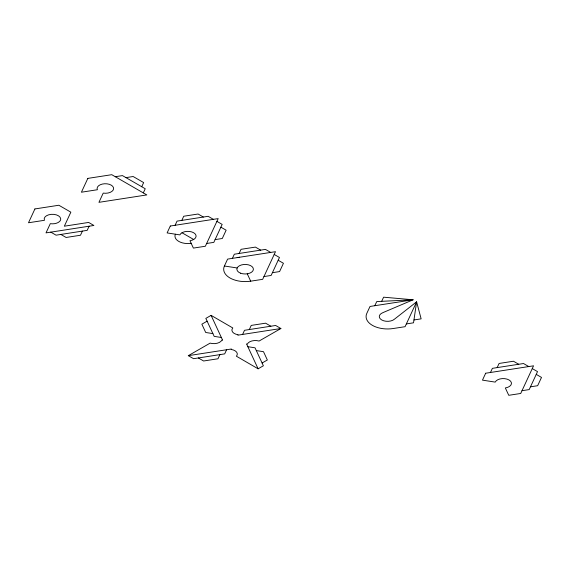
<?xml version="1.0" encoding="UTF-8"?>
<svg xmlns="http://www.w3.org/2000/svg" width="570" height="570" viewBox="0 0 570 570"><rect width="100%" height="100%" fill="white"/><g stroke="black" fill="none" stroke-linecap="round" stroke-linejoin="round"><path stroke-width="0.85" d="M82.401 231.099L80.477 235.246L66.113 237.469L60.855 234.434M89.112 226.212L87.189 230.358L56.067 235.175L50.808 232.14M141.731 186.725L143.654 182.585L133.145 176.515L125.963 177.626M143.312 192.895L145.236 188.748L122.457 175.603L115.275 176.707M175.104 225.271L177.028 221.124L208.143 216.308L213.401 219.343M181.816 220.383L183.739 216.237L198.096 214.014L203.355 217.049M224.409 266.005L227.615 259.094L275.488 251.684L262.663 279.329L250.693 281.174A21.46 12.39 0 0 1 233.451 279.599L231.634 278.837A21.46 12.39 0 0 1 224.409 266.005L237.156 267.971M232.403 258.353L234.327 254.206L265.442 249.389L270.7 252.424M237.191 257.612L239.585 257.241M239.115 253.465L241.039 249.318L255.403 247.095L260.654 250.13M219.899 354.626L217.975 358.772L203.611 360.995L198.353 357.96M226.611 349.738L224.687 353.885L193.565 358.694L188.307 355.666L210.123 343.133A8.258 4.767 0 0 0 221.851 340.112L222.635 340.233L211.092 315.36L205.834 318.395L214.17 336.364L221.352 337.469M242.599 334.433L244.523 330.294L275.638 325.477L280.896 328.512L259.079 341.045A8.258 4.767 0 0 0 247.352 344.059L246.568 343.938L258.117 368.811L263.376 365.776L255.032 347.814L247.85 346.703M249.311 329.553L251.235 325.406L265.591 323.183L270.85 326.218M374.811 305.719L376.734 301.573L413.115 299.791L383.047 312.574A8.258 4.767 0 0 0 381.708 319.948A8.258 4.767 0 0 0 394.476 319.171L416.62 301.815L421.137 318.851L413.955 319.962M381.679 301.331L383.603 297.184L413.115 299.791L370.023 306.453L366.816 313.365A21.46 12.39 0 0 0 374.041 326.204L375.858 326.966A21.46 12.39 0 0 0 393.101 328.541L405.07 326.688L416.62 301.815L413.535 322.812L406.353 323.924M490.464 372.488L492.387 368.341L523.509 363.525L528.768 366.56M497.175 367.6L499.099 363.453L513.463 361.23L518.721 364.266M207.117 321.159L201.858 324.195L205.706 332.488L212.888 333.6M262.093 363.012L267.344 359.983L263.497 351.69L256.315 350.579M215.104 239.607L222.286 238.495L226.133 230.202L220.882 227.166M206.646 243.483L213.821 242.371L222.165 224.402L216.906 221.367M272.41 272.688L279.585 271.577L283.44 263.283L278.181 260.248M263.946 276.564L271.128 275.453L279.464 257.483L274.206 254.448M280.896 328.512L237.811 335.174L238.018 334.725A8.258 4.767 0 0 1 232.795 327.957L211.092 315.36M188.307 355.666L231.399 348.997L231.185 349.446A8.258 4.767 0 0 1 236.408 356.221L258.117 368.811M530.471 386.823L537.653 385.712L541.5 377.418L536.242 374.383M522.006 390.699L529.188 389.588L537.524 371.619L532.266 368.583M181.994 232.752L193.679 239.5M247.273 273.814L250.693 281.174M191.171 243.305A12.875 7.431 0 0 1 175.396 234.206M34.913 208.941L28.5 222.763L44.46 220.291A8.258 4.767 0 0 1 51.143 214.349A8.258 4.767 0 0 1 60.684 218.809L60.684 219.308A8.258 4.767 0 0 1 59.8 221.224L59.365 221.659A8.258 4.767 0 0 1 50.295 223.668L46.02 232.881L93.893 225.471L88.642 222.435L64.339 226.197L70.851 212.168L58.852 205.243L34.913 208.941M87.83 178.389L81.417 192.211L97.377 189.739A8.258 4.767 0 0 1 104.638 183.754A8.258 4.767 0 0 1 113.587 188.919A8.258 4.767 0 0 1 103.22 193.116L98.945 202.329L146.818 194.919L111.77 174.691L87.83 178.389M170.316 226.012L167.11 232.923L179.856 234.89A8.258 4.767 0 0 1 193.679 232.752A8.258 4.767 0 0 1 189.974 240.732L193.394 248.093L205.357 246.247L218.189 218.602L170.316 226.012M485.676 373.229L482.469 380.14L495.223 382.107A8.258 4.767 0 0 1 509.039 379.969A8.258 4.767 0 0 1 505.341 387.949L508.753 395.309L520.724 393.464L533.548 365.819L485.676 373.229M240.64 273.208A8.258 4.767 0 0 0 253.386 269.46A8.258 4.767 0 0 0 241.388 264.957A8.258 4.767 0 0 0 240.64 273.208"/></g></svg>
